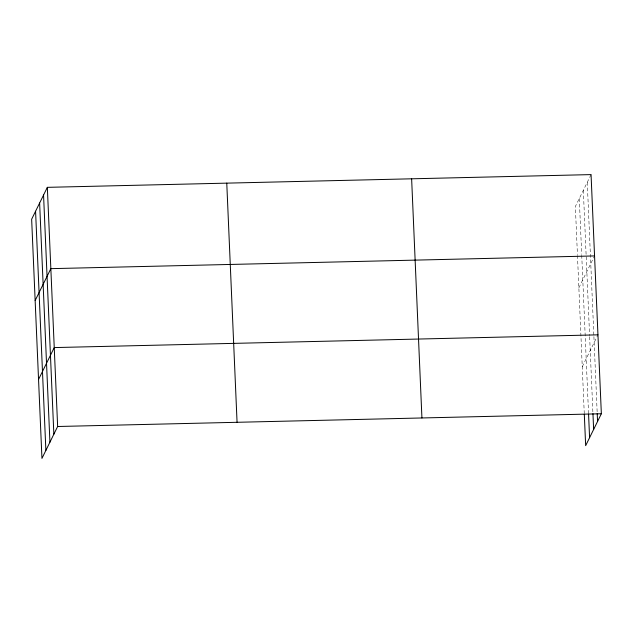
<?xml version="1.0" encoding="UTF-8"?>
<svg xmlns="http://www.w3.org/2000/svg" width="633" height="633" viewBox="0 0 633 633"><rect width="100%" height="100%" fill="white"/><g stroke="black" fill="none" stroke-linecap="round" stroke-linejoin="round"><path stroke-width="0.47" stroke-dasharray="3.17 2.37" d="M591.056 174.605L575.357 206.5L577.423 254.506M578.863 287.817L594.134 256.776M582.257 366.736L597.528 335.696M587.266 182.304L593.865 335.64M593.904 336.621L597.18 412.589M583.333 190.288L589.6 335.727M589.639 336.716L592.907 412.676M579.29 198.517L581.695 254.355M581.735 255.336L588.524 413.009M577.47 255.487L584.251 413.104"/><path stroke-width="0.95" d="M47.34 187.344L31.65 219.24L41.944 458.395L57.643 426.5L47.34 187.344L591.056 174.605L601.35 413.76L585.66 445.656L584.299 414.093M35.155 300.548L50.846 268.653L594.553 255.922M38.55 379.468L54.24 347.58L597.956 334.841M57.643 426.5L601.35 413.76M597.22 413.571L597.56 421.467M592.955 413.665L593.635 429.451M588.563 413.998L589.584 437.672M411.632 178.807L421.926 417.97M226.764 183.143L237.066 422.298M43.558 195.043L53.852 434.198M39.626 203.027L49.928 442.182M35.575 211.248L45.877 450.411"/></g></svg>
